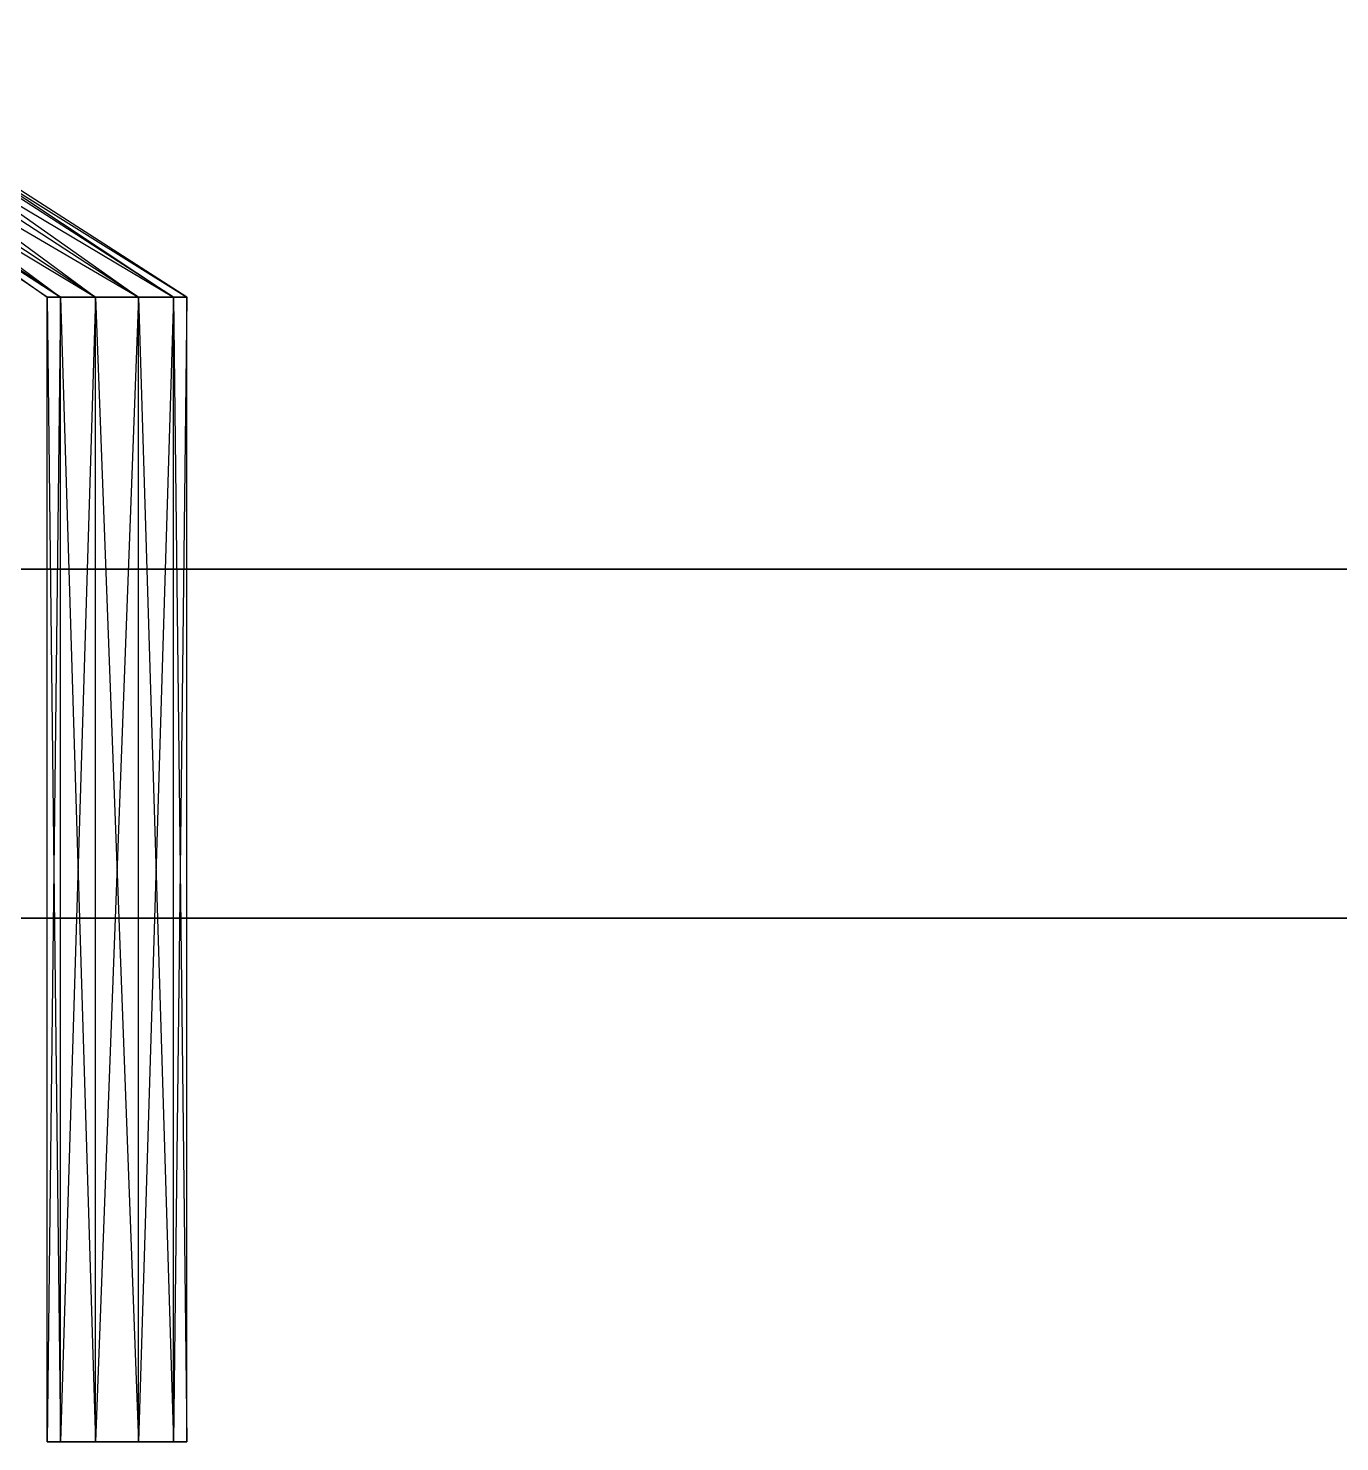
# Model space of a CAD drawing. Extents: x -2 to 217, y -2 to 10.
# Drawn here: x 153.97 to 157.728, y -2 to 2.05 of the extents above; entities that cross this region are included whole.
import ezdxf

# ---------------------------------------------------------------- set-up
doc = ezdxf.new("R2010")
doc.units = 0
doc.layers.add('UB3D', color=1, linetype='CONTINUOUS')

msp = doc.modelspace()

# ---------------------------------------------------------------- linework, layer by layer
at = {"layer": 'UB3D', "color": 254}
for points in [[(153.224, 2.02831, 47.1264), (154.424, 1.280011, 47.244), (153.224, 2.050101, 47.244)], [(154.424, 1.280011, 47.244), (153.224, 2.050101, 47.244), (154.3858, 1.280011, 47.3616)], [(153.224, 2.050101, 47.244), (154.3858, 1.280011, 47.3616), (153.224, 2.02831, 47.3616)], [(153.224, 1.971266, 47.0538), (154.3858, 1.280011, 47.1264), (153.224, 2.02831, 47.1264)], [(154.3858, 1.280011, 47.1264), (153.224, 2.02831, 47.1264), (154.424, 1.280011, 47.244)], [(154.3858, 1.280011, 47.3616), (153.224, 2.02831, 47.3616), (154.2858, 1.280011, 47.4342)], [(153.224, 2.02831, 47.3616), (154.2858, 1.280011, 47.4342), (153.224, 1.971266, 47.4342)], [(153.224, 1.90076, 47.0538), (154.2858, 1.280011, 47.0538), (153.224, 1.971266, 47.0538)], [(154.2858, 1.280011, 47.0538), (153.224, 1.971266, 47.0538), (154.3858, 1.280011, 47.1264)], [(154.2858, 1.280011, 47.4342), (153.224, 1.971266, 47.4342), (154.1622, 1.280011, 47.4342)], [(153.224, 1.971266, 47.4342), (154.1622, 1.280011, 47.4342), (153.224, 1.90076, 47.4342)], [(153.224, 1.843716, 47.1264), (154.1622, 1.280011, 47.0538), (153.224, 1.90076, 47.0538)], [(154.1622, 1.280011, 47.0538), (153.224, 1.90076, 47.0538), (154.2858, 1.280011, 47.0538)], [(154.1622, 1.280011, 47.4342), (153.224, 1.90076, 47.4342), (154.0622, 1.280011, 47.3616)], [(153.224, 1.90076, 47.4342), (154.0622, 1.280011, 47.3616), (153.224, 1.843716, 47.3616)], [(153.224, 1.821926, 47.244), (154.0622, 1.280011, 47.244), (153.224, 1.843716, 47.1264)], [(154.0622, 1.280011, 47.244), (153.224, 1.843716, 47.1264), (154.1622, 1.280011, 47.0538)], [(154.0622, 1.280011, 47.3616), (153.224, 1.843716, 47.3616), (154.024, 1.280011, 47.244)], [(153.224, 1.843716, 47.3616), (154.024, 1.280011, 47.244), (153.224, 1.821926, 47.244)], [(154.024, 1.280011, 47.244), (153.224, 1.821926, 47.244), (154.0622, 1.280011, 47.244)], [(154.024, -2, 47.244), (154.024, 1.280011, 47.244), (154.0622, -2, 47.1264)], [(154.024, 1.280011, 47.244), (154.0622, -2, 47.1264), (154.0622, 1.280011, 47.244)], [(154.0622, -2, 47.3616), (154.0622, 1.280011, 47.3616), (154.024, -2, 47.244)], [(154.0622, 1.280011, 47.3616), (154.024, -2, 47.244), (154.024, 1.280011, 47.244)], [(154.0622, -2, 47.1264), (154.0622, 1.280011, 47.244), (154.1622, -2, 47.0538)], [(154.0622, 1.280011, 47.244), (154.1622, -2, 47.0538), (154.1622, 1.280011, 47.0538)], [(154.1622, -2, 47.4342), (154.1622, 1.280011, 47.4342), (154.0622, -2, 47.3616)], [(154.1622, 1.280011, 47.4342), (154.0622, -2, 47.3616), (154.0622, 1.280011, 47.3616)], [(154.1622, -2, 47.0538), (154.1622, 1.280011, 47.0538), (154.2858, -2, 47.0538)], [(154.1622, 1.280011, 47.0538), (154.2858, -2, 47.0538), (154.2858, 1.280011, 47.0538)], [(154.2858, -2, 47.4342), (154.2858, 1.280011, 47.4342), (154.1622, -2, 47.4342)], [(154.2858, 1.280011, 47.4342), (154.1622, -2, 47.4342), (154.1622, 1.280011, 47.4342)], [(154.2858, -2, 47.0538), (154.2858, 1.280011, 47.0538), (154.3858, -2, 47.1264)], [(154.2858, 1.280011, 47.0538), (154.3858, -2, 47.1264), (154.3858, 1.280011, 47.1264)], [(154.3858, -2, 47.3616), (154.3858, 1.280011, 47.3616), (154.2858, -2, 47.4342)], [(154.3858, 1.280011, 47.3616), (154.2858, -2, 47.4342), (154.2858, 1.280011, 47.4342)], [(154.3858, -2, 47.1264), (154.3858, 1.280011, 47.1264), (154.424, -2, 47.244)], [(154.3858, 1.280011, 47.1264), (154.424, -2, 47.244), (154.424, 1.280011, 47.244)], [(154.424, -2, 47.244), (154.424, 1.280011, 47.244), (154.3858, -2, 47.3616)], [(154.424, 1.280011, 47.244), (154.3858, -2, 47.3616), (154.3858, 1.280011, 47.3616)], [(154.224, -2, 47.244), (154.024, -2, 47.244), (154.0622, -2, 47.1264)], [(154.224, -2, 47.244), (154.0622, -2, 47.3616), (154.024, -2, 47.244)], [(154.224, -2, 47.244), (154.0622, -2, 47.1264), (154.1622, -2, 47.0538)], [(154.224, -2, 47.244), (154.1622, -2, 47.4342), (154.0622, -2, 47.3616)], [(154.224, -2, 47.244), (154.1622, -2, 47.0538), (154.2858, -2, 47.0538)], [(154.224, -2, 47.244), (154.2858, -2, 47.4342), (154.1622, -2, 47.4342)], [(154.224, -2, 47.244), (154.2858, -2, 47.0538), (154.3858, -2, 47.1264)], [(154.224, -2, 47.244), (154.3858, -2, 47.1264), (154.424, -2, 47.244)], [(154.224, -2, 47.244), (154.424, -2, 47.244), (154.3858, -2, 47.3616)], [(154.224, -2, 47.244), (154.3858, -2, 47.3616), (154.2858, -2, 47.4342)]]:
    msp.add_3dface(points, dxfattribs=at)
at = {"layer": 'UB3D', "color": 94}
for points in [[(-2.286, 0.5, -81.534), (216.662, 0.5, -81.534), (216.662, -0.5, -81.534), (-2.286, -0.5, -81.534)], [(216.662, 0.5, 72.136), (-2.286, 0.5, 72.136), (-2.286, -0.5, 72.136), (216.662, -0.5, 72.136)], [(-2.286, 0.5, 72.136), (-2.286, 0.5, -81.534), (216.662, 0.5, -81.534)], [(-2.286, 0.5, 72.136), (216.662, 0.5, -81.534), (216.662, 0.5, 72.136)], [(-2.286, 0.5, 72.136), (216.662, 0.5, 72.136), (-2.286, 0.5, 72.136)], [(-2.286, -0.5, 72.136), (216.662, -0.5, 72.136), (216.662, -0.5, -81.534)], [(-2.286, -0.5, 72.136), (216.662, -0.5, -81.534), (-2.286, -0.5, -81.534)]]:
    msp.add_3dface(points, dxfattribs=at)

doc.saveas('drawing.dxf')
